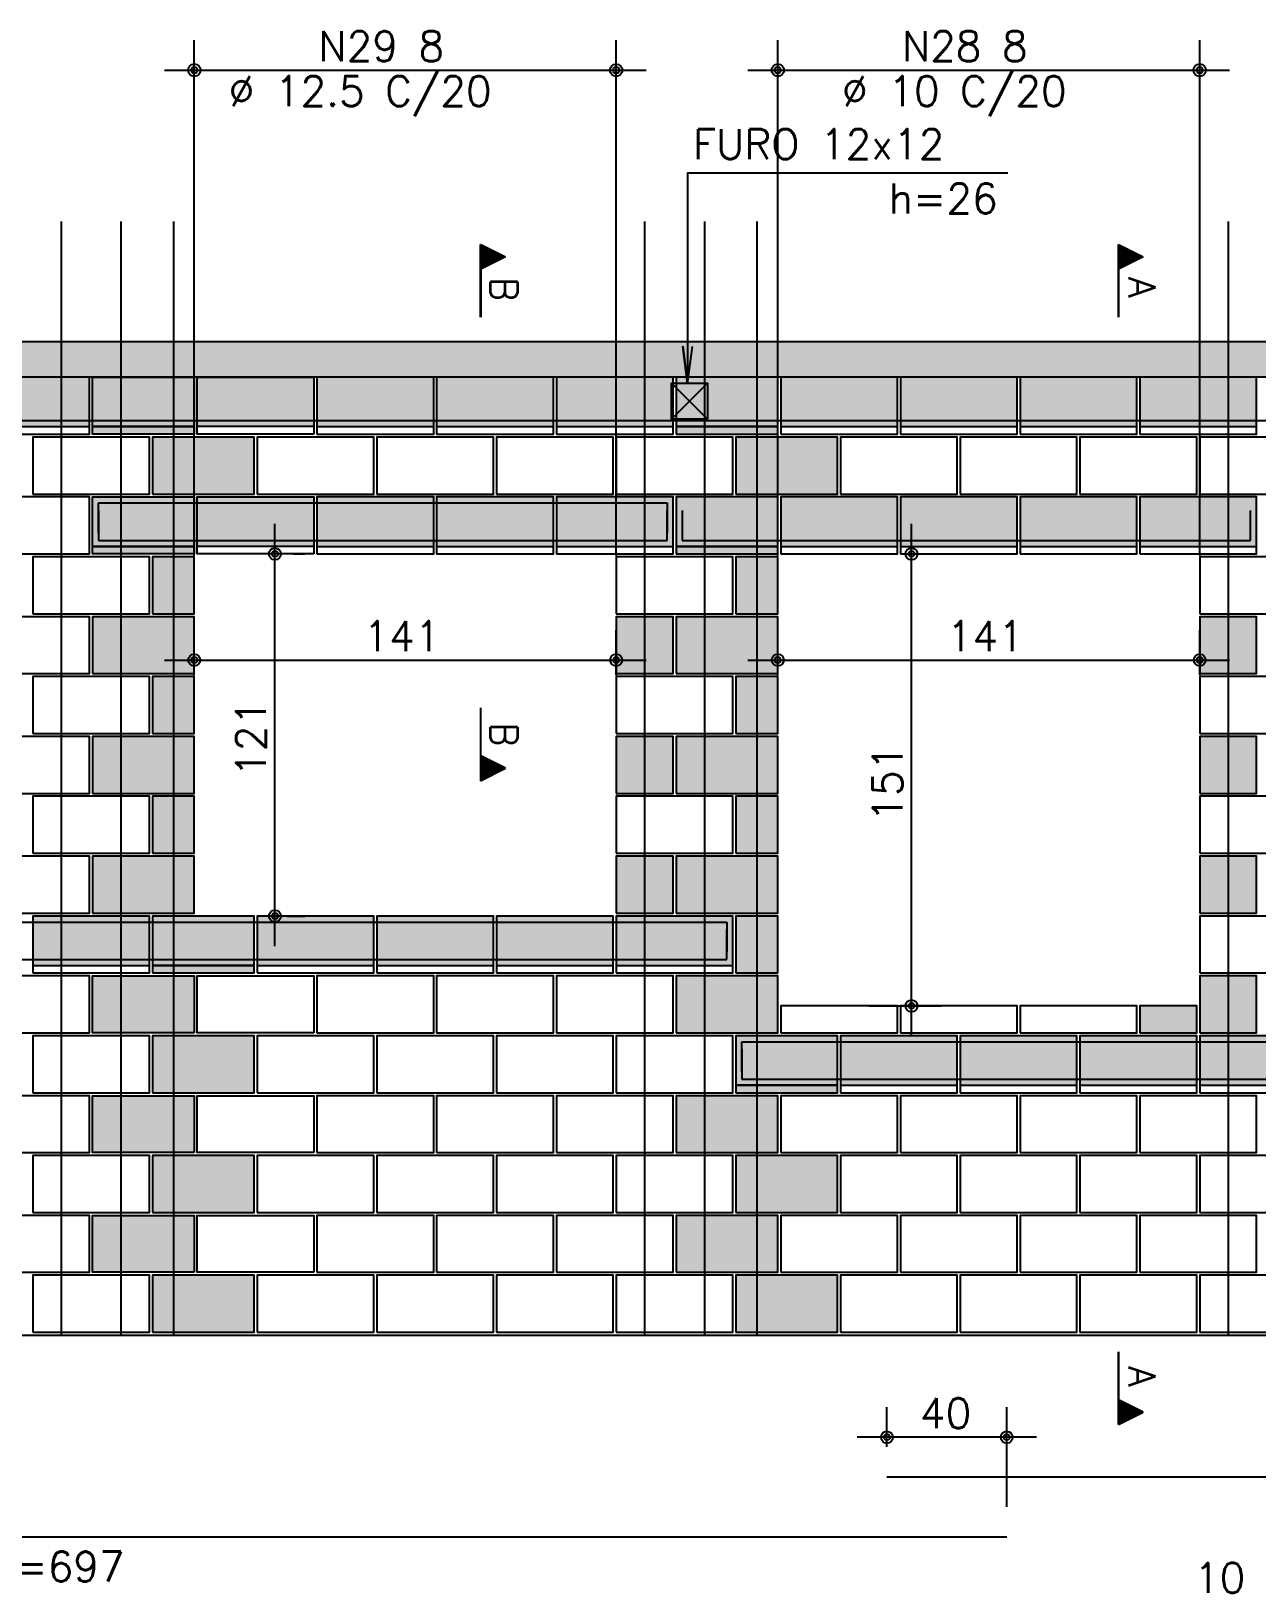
# Model space of a CAD drawing. Extents: x -1.9 to 86, y -1.6 to 60.9.
# Drawn here: x 14.83 to 23.02, y 44.97 to 55.4 of the extents above; entities that cross this region are included whole.
import ezdxf

# ---------------------------------------------------------------- set-up
doc = ezdxf.new("R2010")
doc.units = 0
doc.header["$MEASUREMENT"] = 0
for name, color, linetype in [('PENA_01', 1, 'CONTINUOUS'), ('PENA_02', 2, 'CONTINUOUS'), ('PENA_03', 3, 'CONTINUOUS'), ('PENA_05', 5, 'CONTINUOUS'), ('PENA_09', 254, 'CONTINUOUS'), ('PENA_11', 252, 'CONTINUOUS'), ('PENA_21', 100, 'CONTINUOUS'), ('PENA_23', 50, 'CONTINUOUS'), ('PENA_28', 135, 'CONTINUOUS')]:
    doc.layers.add(name, color=color, linetype=linetype)
doc.styles.get("Standard").update_dxf_attribs({"font": 'ROMANS.SHX'})

msp = doc.modelspace()

# ---------------------------------------------------------------- linework, layer by layer
at = {"layer": 'PENA_01', "linetype": 'Continuous'}
for p, q in [((15.92111, 51.899658), (15.92111, 55.341633)), ((18.74111, 51.899658), (18.74111, 55.341633)), ((19.82111, 51.899658), (19.82111, 55.341633)), ((22.64111, 51.899658), (22.64111, 55.341633)), ((15.72111, 55.141633), (18.94111, 55.141633)), ((19.62111, 55.141633), (22.84111, 55.141633)), ((19.111002, 53.049658), (19.351002, 52.809658)), ((19.351002, 53.049658), (19.111002, 52.809658)), ((14.44111, 52.759658), (15.22111, 52.759658)), ((15.92111, 52.759658), (15.24111, 52.759658)), ((16.72111, 52.759658), (15.94111, 52.759658)), ((16.74111, 52.759658), (17.52111, 52.759658)), ((17.54111, 52.759658), (18.32111, 52.759658)), ((18.34111, 52.759658), (19.12111, 52.759658)), ((19.14111, 52.759658), (19.82111, 52.759658)), ((19.84111, 52.759658), (20.62111, 52.759658)), ((20.64111, 52.759658), (21.42111, 52.759658)), ((21.44111, 52.759658), (22.22111, 52.759658)), ((22.24111, 52.759658), (23.02111, 52.759658)), ((16.460339, 49.289658), (16.460339, 52.109658)), ((20.714683, 48.689658), (20.714683, 52.109658)), ((15.92111, 51.959658), (15.24111, 51.959658)), ((16.72111, 51.959658), (15.94111, 51.959658)), ((16.74111, 51.959658), (17.52111, 51.959658)), ((17.54111, 51.959658), (18.32111, 51.959658)), ((18.34111, 51.959658), (19.12111, 51.959658)), ((19.14111, 51.959658), (19.82111, 51.959658)), ((19.84111, 51.959658), (20.62111, 51.959658)), ((20.64111, 51.959658), (21.42111, 51.959658)), ((21.44111, 51.959658), (22.22111, 51.959658)), ((22.24111, 51.959658), (23.02111, 51.959658)), ((16.58111, 51.909658), (16.660339, 51.909658)), ((20.82111, 51.909658), (20.914683, 51.909658)), ((15.92111, 51.099658), (15.92111, 51.400124)), ((18.74111, 51.099658), (18.74111, 51.400124)), ((19.82111, 51.099658), (19.82111, 51.400124)), ((22.64111, 51.099658), (22.64111, 51.400124)), ((15.72111, 51.200124), (18.94111, 51.200124)), ((19.62111, 51.200124), (22.84111, 51.200124)), ((16.54111, 49.489658), (16.660339, 49.489658)), ((14.84111, 49.159658), (15.62111, 49.159658)), ((15.64111, 49.159658), (16.32111, 49.159658)), ((16.34111, 49.159658), (17.12111, 49.159658)), ((17.14111, 49.159658), (17.92111, 49.159658)), ((17.94111, 49.159658), (18.72111, 49.159658)), ((18.74111, 49.159658), (19.52111, 49.159658)), ((20.43111, 48.889658), (20.914683, 48.889658)), ((19.54111, 48.359658), (20.22111, 48.359658)), ((20.24111, 48.359658), (21.02111, 48.359658)), ((21.04111, 48.359658), (21.82111, 48.359658)), ((21.84111, 48.359658), (22.62111, 48.359658)), ((22.64111, 48.359658), (23.42111, 48.359658)), ((20.55111, 45.942708), (20.55111, 46.207682)), ((21.35111, 45.542708), (21.35111, 46.207682)), ((21.55111, 46.007682), (20.35111, 46.007682))]:
    msp.add_line(p, q, dxfattribs=at)
msp.add_lwpolyline([(19.351002, 52.809658), (19.111002, 52.809658), (19.111002, 53.049658), (19.351002, 53.049658), (19.351002, 52.809658)], dxfattribs=at)
at = {"layer": 'PENA_02', "linetype": 'Continuous'}
msp.add_line((7.02111, 46.689658), (55.32111, 46.689658), dxfattribs=at)
for points in [[(7.62111, 46.689658), (7.02111, 46.689658), (7.02111, 53.329658), (55.32111, 53.329658)], [(39.64111, 53.089658), (7.62111, 53.089658), (7.62111, 46.689658)], [(14.44111, 52.709658), (15.22111, 52.709658), (15.22111, 53.089658), (14.44111, 53.089658), (14.44111, 52.709658)], [(15.92111, 52.709658), (15.24111, 52.709658), (15.24111, 53.089658), (15.92111, 53.089658), (15.92111, 52.709658)], [(16.72111, 52.709658), (15.94111, 52.709658), (15.94111, 53.089658), (16.72111, 53.089658), (16.72111, 52.709658)], [(16.74111, 52.709658), (17.52111, 52.709658), (17.52111, 53.089658), (16.74111, 53.089658), (16.74111, 52.709658)], [(17.54111, 52.709658), (18.32111, 52.709658), (18.32111, 53.089658), (17.54111, 53.089658), (17.54111, 52.709658)], [(18.34111, 52.709658), (19.12111, 52.709658), (19.12111, 53.089658), (18.34111, 53.089658), (18.34111, 52.709658)], [(19.14111, 52.709658), (19.82111, 52.709658), (19.82111, 53.089658), (19.14111, 53.089658), (19.14111, 52.709658)], [(19.84111, 52.709658), (20.62111, 52.709658), (20.62111, 53.089658), (19.84111, 53.089658), (19.84111, 52.709658)], [(20.64111, 52.709658), (21.42111, 52.709658), (21.42111, 53.089658), (20.64111, 53.089658), (20.64111, 52.709658)], [(21.44111, 52.709658), (22.22111, 52.709658), (22.22111, 53.089658), (21.44111, 53.089658), (21.44111, 52.709658)], [(22.24111, 52.709658), (23.02111, 52.709658), (23.02111, 53.089658), (22.24111, 53.089658), (22.24111, 52.709658)], [(14.84111, 52.309658), (15.62111, 52.309658), (15.62111, 52.689658), (14.84111, 52.689658), (14.84111, 52.309658)], [(15.64111, 52.309658), (16.32111, 52.309658), (16.32111, 52.689658), (15.64111, 52.689658), (15.64111, 52.309658)], [(16.34111, 52.309658), (17.12111, 52.309658), (17.12111, 52.689658), (16.34111, 52.689658), (16.34111, 52.309658)], [(17.14111, 52.309658), (17.92111, 52.309658), (17.92111, 52.689658), (17.14111, 52.689658), (17.14111, 52.309658)], [(17.94111, 52.309658), (18.72111, 52.309658), (18.72111, 52.689658), (17.94111, 52.689658), (17.94111, 52.309658)], [(18.74111, 52.309658), (19.52111, 52.309658), (19.52111, 52.689658), (18.74111, 52.689658), (18.74111, 52.309658)], [(19.54111, 52.309658), (20.22111, 52.309658), (20.22111, 52.689658), (19.54111, 52.689658), (19.54111, 52.309658)], [(20.24111, 52.309658), (21.02111, 52.309658), (21.02111, 52.689658), (20.24111, 52.689658), (20.24111, 52.309658)], [(21.04111, 52.309658), (21.82111, 52.309658), (21.82111, 52.689658), (21.04111, 52.689658), (21.04111, 52.309658)], [(21.84111, 52.309658), (22.62111, 52.309658), (22.62111, 52.689658), (21.84111, 52.689658), (21.84111, 52.309658)], [(22.64111, 52.309658), (23.42111, 52.309658), (23.42111, 52.689658), (22.64111, 52.689658), (22.64111, 52.309658)], [(14.44111, 51.909658), (15.22111, 51.909658), (15.22111, 52.289658), (14.44111, 52.289658), (14.44111, 51.909658)], [(15.92111, 51.909658), (15.24111, 51.909658), (15.24111, 52.289658), (15.92111, 52.289658), (15.92111, 51.909658)], [(16.72111, 51.909658), (15.94111, 51.909658), (15.94111, 52.289658), (16.72111, 52.289658), (16.72111, 51.909658)], [(16.74111, 51.909658), (17.52111, 51.909658), (17.52111, 52.289658), (16.74111, 52.289658), (16.74111, 51.909658)], [(17.54111, 51.909658), (18.32111, 51.909658), (18.32111, 52.289658), (17.54111, 52.289658), (17.54111, 51.909658)], [(18.34111, 51.909658), (19.12111, 51.909658), (19.12111, 52.289658), (18.34111, 52.289658), (18.34111, 51.909658)], [(19.14111, 51.909658), (19.82111, 51.909658), (19.82111, 52.289658), (19.14111, 52.289658), (19.14111, 51.909658)], [(19.84111, 51.909658), (20.62111, 51.909658), (20.62111, 52.289658), (19.84111, 52.289658), (19.84111, 51.909658)], [(20.64111, 51.909658), (21.42111, 51.909658), (21.42111, 52.289658), (20.64111, 52.289658), (20.64111, 51.909658)], [(21.44111, 51.909658), (22.22111, 51.909658), (22.22111, 52.289658), (21.44111, 52.289658), (21.44111, 51.909658)], [(22.24111, 51.909658), (23.02111, 51.909658), (23.02111, 52.289658), (22.24111, 52.289658), (22.24111, 51.909658)], [(14.84111, 51.509658), (15.62111, 51.509658), (15.62111, 51.889658), (14.84111, 51.889658), (14.84111, 51.509658)], [(15.64111, 51.509658), (15.92111, 51.509658), (15.92111, 51.889658), (15.64111, 51.889658), (15.64111, 51.509658)], [(18.74111, 51.509658), (19.52111, 51.509658), (19.52111, 51.889658), (18.74111, 51.889658), (18.74111, 51.509658)], [(19.54111, 51.509658), (19.82111, 51.509658), (19.82111, 51.889658), (19.54111, 51.889658), (19.54111, 51.509658)], [(22.64111, 51.509658), (23.42111, 51.509658), (23.42111, 51.889658), (22.64111, 51.889658), (22.64111, 51.509658)], [(14.44111, 51.109658), (15.22111, 51.109658), (15.22111, 51.489658), (14.44111, 51.489658), (14.44111, 51.109658)], [(15.24111, 51.109658), (15.92111, 51.109658), (15.92111, 51.489658), (15.24111, 51.489658), (15.24111, 51.109658)], [(18.74111, 51.109658), (19.12111, 51.109658), (19.12111, 51.489658), (18.74111, 51.489658), (18.74111, 51.109658)], [(19.14111, 51.109658), (19.82111, 51.109658), (19.82111, 51.489658), (19.14111, 51.489658), (19.14111, 51.109658)], [(22.64111, 51.109658), (23.02111, 51.109658), (23.02111, 51.489658), (22.64111, 51.489658), (22.64111, 51.109658)], [(14.84111, 50.709658), (15.62111, 50.709658), (15.62111, 51.089658), (14.84111, 51.089658), (14.84111, 50.709658)], [(15.64111, 50.709658), (15.92111, 50.709658), (15.92111, 51.089658), (15.64111, 51.089658), (15.64111, 50.709658)], [(18.74111, 50.709658), (19.52111, 50.709658), (19.52111, 51.089658), (18.74111, 51.089658), (18.74111, 50.709658)], [(19.54111, 50.709658), (19.82111, 50.709658), (19.82111, 51.089658), (19.54111, 51.089658), (19.54111, 50.709658)], [(22.64111, 50.709658), (23.42111, 50.709658), (23.42111, 51.089658), (22.64111, 51.089658), (22.64111, 50.709658)], [(14.44111, 50.309658), (15.22111, 50.309658), (15.22111, 50.689658), (14.44111, 50.689658), (14.44111, 50.309658)], [(15.24111, 50.309658), (15.92111, 50.309658), (15.92111, 50.689658), (15.24111, 50.689658), (15.24111, 50.309658)], [(18.74111, 50.309658), (19.12111, 50.309658), (19.12111, 50.689658), (18.74111, 50.689658), (18.74111, 50.309658)], [(19.14111, 50.309658), (19.82111, 50.309658), (19.82111, 50.689658), (19.14111, 50.689658), (19.14111, 50.309658)], [(22.64111, 50.309658), (23.02111, 50.309658), (23.02111, 50.689658), (22.64111, 50.689658), (22.64111, 50.309658)], [(14.84111, 49.909658), (15.62111, 49.909658), (15.62111, 50.289658), (14.84111, 50.289658), (14.84111, 49.909658)], [(15.64111, 49.909658), (15.92111, 49.909658), (15.92111, 50.289658), (15.64111, 50.289658), (15.64111, 49.909658)], [(18.74111, 49.909658), (19.52111, 49.909658), (19.52111, 50.289658), (18.74111, 50.289658), (18.74111, 49.909658)], [(19.54111, 49.909658), (19.82111, 49.909658), (19.82111, 50.289658), (19.54111, 50.289658), (19.54111, 49.909658)], [(22.64111, 49.909658), (23.42111, 49.909658), (23.42111, 50.289658), (22.64111, 50.289658), (22.64111, 49.909658)], [(14.44111, 49.509658), (15.22111, 49.509658), (15.22111, 49.889658), (14.44111, 49.889658), (14.44111, 49.509658)], [(15.24111, 49.509658), (15.92111, 49.509658), (15.92111, 49.889658), (15.24111, 49.889658), (15.24111, 49.509658)], [(18.74111, 49.509658), (19.12111, 49.509658), (19.12111, 49.889658), (18.74111, 49.889658), (18.74111, 49.509658)], [(19.14111, 49.509658), (19.82111, 49.509658), (19.82111, 49.889658), (19.14111, 49.889658), (19.14111, 49.509658)], [(22.64111, 49.509658), (23.02111, 49.509658), (23.02111, 49.889658), (22.64111, 49.889658), (22.64111, 49.509658)], [(14.84111, 49.109658), (15.62111, 49.109658), (15.62111, 49.489658), (14.84111, 49.489658), (14.84111, 49.109658)], [(15.64111, 49.109658), (16.32111, 49.109658), (16.32111, 49.489658), (15.64111, 49.489658), (15.64111, 49.109658)], [(16.34111, 49.109658), (17.12111, 49.109658), (17.12111, 49.489658), (16.34111, 49.489658), (16.34111, 49.109658)], [(17.14111, 49.109658), (17.92111, 49.109658), (17.92111, 49.489658), (17.14111, 49.489658), (17.14111, 49.109658)], [(17.94111, 49.109658), (18.72111, 49.109658), (18.72111, 49.489658), (17.94111, 49.489658), (17.94111, 49.109658)], [(18.74111, 49.109658), (19.52111, 49.109658), (19.52111, 49.489658), (18.74111, 49.489658), (18.74111, 49.109658)], [(19.54111, 49.109658), (19.82111, 49.109658), (19.82111, 49.489658), (19.54111, 49.489658), (19.54111, 49.109658)], [(22.64111, 49.109658), (23.42111, 49.109658), (23.42111, 49.489658), (22.64111, 49.489658), (22.64111, 49.109658)], [(14.44111, 48.709658), (15.22111, 48.709658), (15.22111, 49.089658), (14.44111, 49.089658), (14.44111, 48.709658)], [(15.92111, 48.709658), (15.24111, 48.709658), (15.24111, 49.089658), (15.92111, 49.089658), (15.92111, 48.709658)], [(16.72111, 48.709658), (15.94111, 48.709658), (15.94111, 49.089658), (16.72111, 49.089658), (16.72111, 48.709658)], [(16.74111, 48.709658), (17.52111, 48.709658), (17.52111, 49.089658), (16.74111, 49.089658), (16.74111, 48.709658)], [(17.54111, 48.709658), (18.32111, 48.709658), (18.32111, 49.089658), (17.54111, 49.089658), (17.54111, 48.709658)], [(18.34111, 48.709658), (19.12111, 48.709658), (19.12111, 49.089658), (18.34111, 49.089658), (18.34111, 48.709658)], [(19.14111, 48.709658), (19.82111, 48.709658), (19.82111, 49.089658), (19.14111, 49.089658), (19.14111, 48.709658)], [(22.64111, 48.709658), (23.02111, 48.709658), (23.02111, 49.089658), (22.64111, 49.089658), (22.64111, 48.709658)], [(19.84111, 48.709658), (20.62111, 48.709658), (20.62111, 48.889658), (19.84111, 48.889658), (19.84111, 48.709658)], [(20.64111, 48.709658), (21.42111, 48.709658), (21.42111, 48.889658), (20.64111, 48.889658), (20.64111, 48.709658)], [(21.44111, 48.709658), (22.22111, 48.709658), (22.22111, 48.889658), (21.44111, 48.889658), (21.44111, 48.709658)], [(22.24111, 48.709658), (22.62111, 48.709658), (22.62111, 48.889658), (22.24111, 48.889658), (22.24111, 48.709658)], [(14.84111, 48.309658), (15.62111, 48.309658), (15.62111, 48.689658), (14.84111, 48.689658), (14.84111, 48.309658)], [(15.64111, 48.309658), (16.32111, 48.309658), (16.32111, 48.689658), (15.64111, 48.689658), (15.64111, 48.309658)], [(16.34111, 48.309658), (17.12111, 48.309658), (17.12111, 48.689658), (16.34111, 48.689658), (16.34111, 48.309658)], [(17.14111, 48.309658), (17.92111, 48.309658), (17.92111, 48.689658), (17.14111, 48.689658), (17.14111, 48.309658)], [(17.94111, 48.309658), (18.72111, 48.309658), (18.72111, 48.689658), (17.94111, 48.689658), (17.94111, 48.309658)], [(18.74111, 48.309658), (19.52111, 48.309658), (19.52111, 48.689658), (18.74111, 48.689658), (18.74111, 48.309658)], [(19.54111, 48.309658), (20.22111, 48.309658), (20.22111, 48.689658), (19.54111, 48.689658), (19.54111, 48.309658)], [(20.24111, 48.309658), (21.02111, 48.309658), (21.02111, 48.689658), (20.24111, 48.689658), (20.24111, 48.309658)], [(21.04111, 48.309658), (21.82111, 48.309658), (21.82111, 48.689658), (21.04111, 48.689658), (21.04111, 48.309658)], [(21.84111, 48.309658), (22.62111, 48.309658), (22.62111, 48.689658), (21.84111, 48.689658), (21.84111, 48.309658)], [(22.64111, 48.309658), (23.42111, 48.309658), (23.42111, 48.689658), (22.64111, 48.689658), (22.64111, 48.309658)], [(14.44111, 47.909658), (15.22111, 47.909658), (15.22111, 48.289658), (14.44111, 48.289658), (14.44111, 47.909658)], [(15.92111, 47.909658), (15.24111, 47.909658), (15.24111, 48.289658), (15.92111, 48.289658), (15.92111, 47.909658)], [(16.72111, 47.909658), (15.94111, 47.909658), (15.94111, 48.289658), (16.72111, 48.289658), (16.72111, 47.909658)], [(16.74111, 47.909658), (17.52111, 47.909658), (17.52111, 48.289658), (16.74111, 48.289658), (16.74111, 47.909658)], [(17.54111, 47.909658), (18.32111, 47.909658), (18.32111, 48.289658), (17.54111, 48.289658), (17.54111, 47.909658)], [(18.34111, 47.909658), (19.12111, 47.909658), (19.12111, 48.289658), (18.34111, 48.289658), (18.34111, 47.909658)], [(19.14111, 47.909658), (19.82111, 47.909658), (19.82111, 48.289658), (19.14111, 48.289658), (19.14111, 47.909658)], [(19.84111, 47.909658), (20.62111, 47.909658), (20.62111, 48.289658), (19.84111, 48.289658), (19.84111, 47.909658)], [(20.64111, 47.909658), (21.42111, 47.909658), (21.42111, 48.289658), (20.64111, 48.289658), (20.64111, 47.909658)], [(21.44111, 47.909658), (22.22111, 47.909658), (22.22111, 48.289658), (21.44111, 48.289658), (21.44111, 47.909658)], [(22.24111, 47.909658), (23.02111, 47.909658), (23.02111, 48.289658), (22.24111, 48.289658), (22.24111, 47.909658)], [(14.84111, 47.509658), (15.62111, 47.509658), (15.62111, 47.889658), (14.84111, 47.889658), (14.84111, 47.509658)], [(15.64111, 47.509658), (16.32111, 47.509658), (16.32111, 47.889658), (15.64111, 47.889658), (15.64111, 47.509658)], [(16.34111, 47.509658), (17.12111, 47.509658), (17.12111, 47.889658), (16.34111, 47.889658), (16.34111, 47.509658)], [(17.14111, 47.509658), (17.92111, 47.509658), (17.92111, 47.889658), (17.14111, 47.889658), (17.14111, 47.509658)], [(17.94111, 47.509658), (18.72111, 47.509658), (18.72111, 47.889658), (17.94111, 47.889658), (17.94111, 47.509658)], [(18.74111, 47.509658), (19.52111, 47.509658), (19.52111, 47.889658), (18.74111, 47.889658), (18.74111, 47.509658)], [(19.54111, 47.509658), (20.22111, 47.509658), (20.22111, 47.889658), (19.54111, 47.889658), (19.54111, 47.509658)], [(20.24111, 47.509658), (21.02111, 47.509658), (21.02111, 47.889658), (20.24111, 47.889658), (20.24111, 47.509658)], [(21.04111, 47.509658), (21.82111, 47.509658), (21.82111, 47.889658), (21.04111, 47.889658), (21.04111, 47.509658)], [(21.84111, 47.509658), (22.62111, 47.509658), (22.62111, 47.889658), (21.84111, 47.889658), (21.84111, 47.509658)], [(22.64111, 47.509658), (23.42111, 47.509658), (23.42111, 47.889658), (22.64111, 47.889658), (22.64111, 47.509658)], [(14.44111, 47.109658), (15.22111, 47.109658), (15.22111, 47.489658), (14.44111, 47.489658), (14.44111, 47.109658)], [(15.92111, 47.109658), (15.24111, 47.109658), (15.24111, 47.489658), (15.92111, 47.489658), (15.92111, 47.109658)], [(16.72111, 47.109658), (15.94111, 47.109658), (15.94111, 47.489658), (16.72111, 47.489658), (16.72111, 47.109658)], [(16.74111, 47.109658), (17.52111, 47.109658), (17.52111, 47.489658), (16.74111, 47.489658), (16.74111, 47.109658)], [(17.54111, 47.109658), (18.32111, 47.109658), (18.32111, 47.489658), (17.54111, 47.489658), (17.54111, 47.109658)], [(18.34111, 47.109658), (19.12111, 47.109658), (19.12111, 47.489658), (18.34111, 47.489658), (18.34111, 47.109658)], [(19.14111, 47.109658), (19.82111, 47.109658), (19.82111, 47.489658), (19.14111, 47.489658), (19.14111, 47.109658)], [(19.84111, 47.109658), (20.62111, 47.109658), (20.62111, 47.489658), (19.84111, 47.489658), (19.84111, 47.109658)], [(20.64111, 47.109658), (21.42111, 47.109658), (21.42111, 47.489658), (20.64111, 47.489658), (20.64111, 47.109658)], [(21.44111, 47.109658), (22.22111, 47.109658), (22.22111, 47.489658), (21.44111, 47.489658), (21.44111, 47.109658)], [(22.24111, 47.109658), (23.02111, 47.109658), (23.02111, 47.489658), (22.24111, 47.489658), (22.24111, 47.109658)], [(14.84111, 46.709658), (15.62111, 46.709658), (15.62111, 47.089658), (14.84111, 47.089658), (14.84111, 46.709658)], [(15.64111, 46.709658), (16.32111, 46.709658), (16.32111, 47.089658), (15.64111, 47.089658), (15.64111, 46.709658)], [(16.34111, 46.709658), (17.12111, 46.709658), (17.12111, 47.089658), (16.34111, 47.089658), (16.34111, 46.709658)], [(17.14111, 46.709658), (17.92111, 46.709658), (17.92111, 47.089658), (17.14111, 47.089658), (17.14111, 46.709658)], [(17.94111, 46.709658), (18.72111, 46.709658), (18.72111, 47.089658), (17.94111, 47.089658), (17.94111, 46.709658)], [(18.74111, 46.709658), (19.52111, 46.709658), (19.52111, 47.089658), (18.74111, 47.089658), (18.74111, 46.709658)], [(19.54111, 46.709658), (20.22111, 46.709658), (20.22111, 47.089658), (19.54111, 47.089658), (19.54111, 46.709658)], [(20.24111, 46.709658), (21.02111, 46.709658), (21.02111, 47.089658), (20.24111, 47.089658), (20.24111, 46.709658)], [(21.04111, 46.709658), (21.82111, 46.709658), (21.82111, 47.089658), (21.04111, 47.089658), (21.04111, 46.709658)], [(21.84111, 46.709658), (22.62111, 46.709658), (22.62111, 47.089658), (21.84111, 47.089658), (21.84111, 46.709658)], [(22.64111, 46.709658), (23.42111, 46.709658), (23.42111, 47.089658), (22.64111, 47.089658), (22.64111, 46.709658)]]:
    msp.add_lwpolyline(points, dxfattribs=at)
for centre, radius in [((15.92111, 55.141633), 0.041625), ((15.92111, 55.141633), 0.02075), ((18.74111, 55.141633), 0.041625), ((18.74111, 55.141633), 0.02075), ((19.82111, 55.141633), 0.041625), ((19.82111, 55.141633), 0.02075), ((22.64111, 55.141633), 0.041625), ((22.64111, 55.141633), 0.02075), ((16.460339, 51.909658), 0.04), ((16.460339, 51.909658), 0.02), ((20.714683, 51.909658), 0.04), ((20.714683, 51.909658), 0.02), ((15.92111, 51.200124), 0.04), ((18.74111, 51.200124), 0.04), ((19.82111, 51.200124), 0.04), ((22.64111, 51.200124), 0.04), ((15.92111, 51.200124), 0.02), ((18.74111, 51.200124), 0.02), ((19.82111, 51.200124), 0.02), ((22.64111, 51.200124), 0.02), ((16.460339, 49.489658), 0.04), ((16.460339, 49.489658), 0.02), ((20.714683, 48.889658), 0.04), ((20.714683, 48.889658), 0.02), ((20.55111, 46.007682), 0.04), ((20.55111, 46.007682), 0.02), ((21.35111, 46.007682), 0.04), ((21.35111, 46.007682), 0.02)]:
    msp.add_circle(centre, radius, dxfattribs=at)
at = {"layer": 'PENA_03', "linetype": 'Continuous'}
for p, q in [((17.834654, 53.49098), (17.834654, 53.977362)), ((17.834654, 53.977362), (18.000587, 53.894396)), ((17.835349, 53.976234), (17.999026, 53.894396)), ((17.83535, 53.976234), (17.83535, 53.812557)), ((17.847418, 53.97098), (17.847418, 53.817811)), ((17.860182, 53.964598), (17.860182, 53.824193)), ((17.872946, 53.958216), (17.872946, 53.830575)), ((17.88571, 53.951834), (17.88571, 53.836957)), ((17.898474, 53.945452), (17.898474, 53.843339)), ((22.098544, 53.49098), (22.098544, 53.977362)), ((22.098544, 53.977362), (22.264477, 53.894396)), ((22.099239, 53.976234), (22.262916, 53.894396)), ((22.09924, 53.976234), (22.09924, 53.812557)), ((22.111308, 53.97098), (22.111308, 53.817811)), ((22.124072, 53.964598), (22.124072, 53.824193)), ((22.136836, 53.958216), (22.136836, 53.830575)), ((22.1496, 53.951834), (22.1496, 53.836957)), ((22.162364, 53.945452), (22.162364, 53.843339)), ((18.000587, 53.894396), (17.835349, 53.811777)), ((17.999026, 53.894396), (17.83535, 53.812557)), ((17.911238, 53.93907), (17.911238, 53.849721)), ((17.924002, 53.932688), (17.924002, 53.856103)), ((17.936766, 53.926306), (17.936766, 53.862485)), ((17.94953, 53.919924), (17.94953, 53.868867)), ((17.962294, 53.913542), (17.962294, 53.875249)), ((17.975059, 53.90716), (17.975059, 53.881631)), ((17.987823, 53.900778), (17.987823, 53.888014)), ((22.264477, 53.894396), (22.099239, 53.811777)), ((22.262916, 53.894396), (22.09924, 53.812557)), ((22.175128, 53.93907), (22.175128, 53.849721)), ((22.187892, 53.932688), (22.187892, 53.856103)), ((22.200656, 53.926306), (22.200656, 53.862485)), ((22.21342, 53.919924), (22.21342, 53.868867)), ((22.226184, 53.913542), (22.226184, 53.875249)), ((22.238949, 53.90716), (22.238949, 53.881631)), ((22.251713, 53.900778), (22.251713, 53.888014)), ((17.83535, 53.811777), (17.83535, 53.49098)), ((22.09924, 53.811777), (22.09924, 53.49098)), ((16.38111, 51.909658), (16.38111, 51.909658)), ((20.62111, 51.909658), (20.62111, 51.909658)), ((15.92111, 51.699658), (15.92111, 51.699658)), ((18.74111, 51.699658), (18.74111, 51.699658)), ((19.82111, 51.699658), (19.82111, 51.699658)), ((22.64111, 51.699658), (22.64111, 51.699658)), ((15.92111, 50.899658), (15.92111, 50.899658)), ((17.834654, 50.880238), (17.834654, 50.393856)), ((17.83535, 50.559441), (17.83535, 50.880238)), ((18.74111, 50.899658), (18.74111, 50.899658)), ((19.82111, 50.899658), (19.82111, 50.899658)), ((22.64111, 50.899658), (22.64111, 50.899658)), ((18.000587, 50.476822), (17.835349, 50.559441)), ((17.83535, 50.394984), (17.83535, 50.558661)), ((17.999026, 50.476822), (17.83535, 50.558661)), ((17.847418, 50.400238), (17.847418, 50.553407)), ((17.860182, 50.40662), (17.860182, 50.547025)), ((17.872946, 50.413002), (17.872946, 50.540643)), ((17.88571, 50.419384), (17.88571, 50.534261)), ((17.898474, 50.425766), (17.898474, 50.527879)), ((17.911238, 50.432148), (17.911238, 50.521497)), ((17.924002, 50.43853), (17.924002, 50.515115)), ((17.936766, 50.444912), (17.936766, 50.508733)), ((17.94953, 50.451294), (17.94953, 50.502351)), ((17.834654, 50.393856), (18.000587, 50.476822)), ((17.835349, 50.394984), (17.999026, 50.476822)), ((17.962294, 50.457676), (17.962294, 50.495969)), ((17.975059, 50.464058), (17.975059, 50.489587)), ((17.987823, 50.47044), (17.987823, 50.483204)), ((16.34111, 49.489658), (16.34111, 49.489658)), ((20.23111, 48.889658), (20.23111, 48.889658)), ((22.098544, 46.578808), (22.098544, 46.092426)), ((22.09924, 46.258011), (22.09924, 46.578808)), ((22.264477, 46.175392), (22.099239, 46.258011)), ((22.09924, 46.093554), (22.09924, 46.257231)), ((22.262916, 46.175392), (22.09924, 46.257231)), ((22.111308, 46.098808), (22.111308, 46.251977)), ((22.124072, 46.10519), (22.124072, 46.245595)), ((22.136836, 46.111572), (22.136836, 46.239213)), ((22.1496, 46.117954), (22.1496, 46.232831)), ((22.162364, 46.124336), (22.162364, 46.226449)), ((22.175128, 46.130718), (22.175128, 46.220067)), ((22.098544, 46.092426), (22.264477, 46.175392)), ((22.099239, 46.093554), (22.262916, 46.175392)), ((22.187892, 46.1371), (22.187892, 46.213685)), ((22.200656, 46.143482), (22.200656, 46.207303)), ((22.21342, 46.149864), (22.21342, 46.200921)), ((22.226184, 46.156246), (22.226184, 46.194539)), ((22.238949, 46.162628), (22.238949, 46.188157)), ((22.251713, 46.16901), (22.251713, 46.181774)), ((20.55111, 45.742708), (20.55111, 45.742708)), ((21.35111, 45.342708), (21.35111, 45.342708))]:
    msp.add_line(p, q, dxfattribs=at)
msp.add_lwpolyline([(21.358122, 54.453747), (19.218156, 54.453747), (19.218156, 53.047856), (19.185524, 53.295717), (19.218156, 53.047856), (19.250788, 53.295717)], dxfattribs=at)
at = {"layer": 'PENA_05', "linetype": 'Continuous'}
for p, q in [((7.42111, 52.799658), (21.35111, 52.799658)), ((20.55111, 52.799658), (40.04111, 52.799658)), ((15.28111, 52.049658), (15.28111, 52.249658)), ((15.28111, 52.249658), (19.08111, 52.249658)), ((15.28111, 52.199658), (15.28111, 51.999658)), ((19.08111, 52.249658), (19.08111, 52.049658)), ((19.08111, 51.999658), (19.08111, 52.199658)), ((19.18111, 52.199658), (19.18111, 51.999658)), ((22.98111, 51.999658), (22.98111, 52.199658)), ((15.28111, 51.999658), (19.08111, 51.999658)), ((19.18111, 51.999658), (22.98111, 51.999658)), ((10.88111, 49.449658), (19.48111, 49.449658)), ((19.48111, 49.449658), (19.48111, 49.249658)), ((19.48111, 49.199658), (19.48111, 49.399658)), ((10.88111, 49.199658), (19.48111, 49.199658)), ((19.58111, 48.449658), (19.58111, 48.649658)), ((19.58111, 48.649658), (23.38111, 48.649658)), ((19.58111, 48.599658), (19.58111, 48.399658)), ((19.58111, 48.399658), (23.38111, 48.399658)), ((20.55111, 45.742708), (40.04111, 45.742708)), ((7.42111, 45.342708), (21.35111, 45.342708))]:
    msp.add_line(p, q, dxfattribs=at)
for points in [[(15.03111, 54.129658), (15.03111, 46.689658)], [(15.43111, 54.129658), (15.43111, 46.689658)], [(15.78111, 54.129658), (15.78111, 46.689658)], [(18.93111, 54.129658), (18.93111, 46.689658)], [(19.33111, 54.129658), (19.33111, 46.689658)], [(19.68111, 54.129658), (19.68111, 46.689658)], [(22.83111, 54.129658), (22.83111, 46.689658)]]:
    msp.add_lwpolyline(points, dxfattribs=at)
at = {"layer": 'PENA_09', "linetype": 'Continuous'}
for points in [[(14.44111, 52.759658), (15.22111, 52.759658), (15.22111, 53.089658), (14.44111, 53.089658), (14.44111, 52.759658)], [(15.92111, 52.759658), (15.24111, 52.759658), (15.24111, 53.089658), (15.92111, 53.089658), (15.92111, 52.759658)], [(16.72111, 52.759658), (15.94111, 52.759658), (15.94111, 53.089658), (16.72111, 53.089658), (16.72111, 52.759658)], [(16.74111, 52.759658), (17.52111, 52.759658), (17.52111, 53.089658), (16.74111, 53.089658), (16.74111, 52.759658)], [(17.54111, 52.759658), (18.32111, 52.759658), (18.32111, 53.089658), (17.54111, 53.089658), (17.54111, 52.759658)], [(18.34111, 52.759658), (19.12111, 52.759658), (19.12111, 53.089658), (18.34111, 53.089658), (18.34111, 52.759658)], [(19.14111, 52.759658), (19.82111, 52.759658), (19.82111, 53.089658), (19.14111, 53.089658), (19.14111, 52.759658)], [(19.84111, 52.759658), (20.62111, 52.759658), (20.62111, 53.089658), (19.84111, 53.089658), (19.84111, 52.759658)], [(20.64111, 52.759658), (21.42111, 52.759658), (21.42111, 53.089658), (20.64111, 53.089658), (20.64111, 52.759658)], [(21.44111, 52.759658), (22.22111, 52.759658), (22.22111, 53.089658), (21.44111, 53.089658), (21.44111, 52.759658)], [(22.24111, 52.759658), (23.02111, 52.759658), (23.02111, 53.089658), (22.24111, 53.089658), (22.24111, 52.759658)], [(15.92111, 51.959658), (15.24111, 51.959658), (15.24111, 52.289658), (15.92111, 52.289658), (15.92111, 51.959658)], [(16.72111, 51.959658), (15.94111, 51.959658), (15.94111, 52.289658), (16.72111, 52.289658), (16.72111, 51.959658)], [(16.74111, 51.959658), (17.52111, 51.959658), (17.52111, 52.289658), (16.74111, 52.289658), (16.74111, 51.959658)], [(17.54111, 51.959658), (18.32111, 51.959658), (18.32111, 52.289658), (17.54111, 52.289658), (17.54111, 51.959658)], [(18.34111, 51.959658), (19.12111, 51.959658), (19.12111, 52.289658), (18.34111, 52.289658), (18.34111, 51.959658)], [(19.14111, 51.959658), (19.82111, 51.959658), (19.82111, 52.289658), (19.14111, 52.289658), (19.14111, 51.959658)], [(19.84111, 51.959658), (20.62111, 51.959658), (20.62111, 52.289658), (19.84111, 52.289658), (19.84111, 51.959658)], [(20.64111, 51.959658), (21.42111, 51.959658), (21.42111, 52.289658), (20.64111, 52.289658), (20.64111, 51.959658)], [(21.44111, 51.959658), (22.22111, 51.959658), (22.22111, 52.289658), (21.44111, 52.289658), (21.44111, 51.959658)], [(22.24111, 51.959658), (23.02111, 51.959658), (23.02111, 52.289658), (22.24111, 52.289658), (22.24111, 51.959658)], [(14.84111, 49.159658), (15.62111, 49.159658), (15.62111, 49.489658), (14.84111, 49.489658), (14.84111, 49.159658)], [(15.64111, 49.159658), (16.32111, 49.159658), (16.32111, 49.489658), (15.64111, 49.489658), (15.64111, 49.159658)], [(16.34111, 49.159658), (17.12111, 49.159658), (17.12111, 49.489658), (16.34111, 49.489658), (16.34111, 49.159658)], [(17.14111, 49.159658), (17.92111, 49.159658), (17.92111, 49.489658), (17.14111, 49.489658), (17.14111, 49.159658)], [(17.94111, 49.159658), (18.72111, 49.159658), (18.72111, 49.489658), (17.94111, 49.489658), (17.94111, 49.159658)], [(18.74111, 49.159658), (19.52111, 49.159658), (19.52111, 49.489658), (18.74111, 49.489658), (18.74111, 49.159658)], [(19.54111, 48.359658), (20.22111, 48.359658), (20.22111, 48.689658), (19.54111, 48.689658), (19.54111, 48.359658)], [(20.24111, 48.359658), (21.02111, 48.359658), (21.02111, 48.689658), (20.24111, 48.689658), (20.24111, 48.359658)], [(21.04111, 48.359658), (21.82111, 48.359658), (21.82111, 48.689658), (21.04111, 48.689658), (21.04111, 48.359658)], [(21.84111, 48.359658), (22.62111, 48.359658), (22.62111, 48.689658), (21.84111, 48.689658), (21.84111, 48.359658)], [(22.64111, 48.359658), (23.42111, 48.359658), (23.42111, 48.689658), (22.64111, 48.689658), (22.64111, 48.359658)]]:
    msp.add_lwpolyline(points, dxfattribs=at)
for points in [[(14.44111, 52.759658), (15.22111, 52.759658), (15.22111, 53.089658)], [(14.44111, 52.759658), (15.22111, 53.089658), (14.44111, 53.089658)], [(15.92111, 52.759658), (15.24111, 52.759658), (15.24111, 53.089658)], [(15.92111, 52.759658), (15.24111, 53.089658), (15.92111, 53.089658)], [(15.92111, 52.759658), (15.92111, 53.089658), (15.92111, 52.759658)], [(16.72111, 52.759658), (15.94111, 52.759658), (15.94111, 53.089658)], [(16.72111, 52.759658), (15.94111, 53.089658), (16.72111, 53.089658)], [(16.72111, 52.759658), (16.72111, 53.089658), (16.72111, 52.759658)], [(16.74111, 52.759658), (17.52111, 52.759658), (17.52111, 53.089658)], [(16.74111, 52.759658), (17.52111, 53.089658), (16.74111, 53.089658)], [(16.74111, 52.759658), (16.74111, 53.089658), (16.74111, 52.759658)], [(17.54111, 52.759658), (18.32111, 52.759658), (18.32111, 53.089658)], [(17.54111, 52.759658), (18.32111, 53.089658), (17.54111, 53.089658)], [(17.54111, 52.759658), (17.54111, 53.089658), (17.54111, 52.759658)], [(18.34111, 52.759658), (19.12111, 52.759658), (19.12111, 53.089658)], [(18.34111, 52.759658), (19.12111, 53.089658), (18.34111, 53.089658)], [(18.34111, 52.759658), (18.34111, 53.089658), (18.34111, 52.759658)], [(19.14111, 52.759658), (19.82111, 52.759658), (19.82111, 53.089658)], [(19.14111, 52.759658), (19.82111, 53.089658), (19.14111, 53.089658)], [(19.14111, 52.759658), (19.14111, 53.089658), (19.14111, 52.759658)], [(19.84111, 52.759658), (20.62111, 52.759658), (20.62111, 53.089658)], [(19.84111, 52.759658), (20.62111, 53.089658), (19.84111, 53.089658)], [(19.84111, 52.759658), (19.84111, 53.089658), (19.84111, 52.759658)], [(20.64111, 52.759658), (21.42111, 52.759658), (21.42111, 53.089658)], [(20.64111, 52.759658), (21.42111, 53.089658), (20.64111, 53.089658)], [(20.64111, 52.759658), (20.64111, 53.089658), (20.64111, 52.759658)], [(21.44111, 52.759658), (22.22111, 52.759658), (22.22111, 53.089658)], [(21.44111, 52.759658), (22.22111, 53.089658), (21.44111, 53.089658)], [(21.44111, 52.759658), (21.44111, 53.089658), (21.44111, 52.759658)], [(22.24111, 52.759658), (23.02111, 52.759658), (23.02111, 53.089658)], [(22.24111, 52.759658), (23.02111, 53.089658), (22.24111, 53.089658)], [(22.24111, 52.759658), (22.24111, 53.089658), (22.24111, 52.759658)], [(15.92111, 51.959658), (15.24111, 51.959658), (15.24111, 52.289658)], [(15.92111, 51.959658), (15.24111, 52.289658), (15.92111, 52.289658)], [(15.92111, 51.959658), (15.92111, 52.289658), (15.92111, 51.959658)], [(16.72111, 51.959658), (15.94111, 51.959658), (15.94111, 52.289658)], [(16.72111, 51.959658), (15.94111, 52.289658), (16.72111, 52.289658)], [(16.72111, 51.959658), (16.72111, 52.289658), (16.72111, 51.959658)], [(16.74111, 51.959658), (17.52111, 51.959658), (17.52111, 52.289658)], [(16.74111, 51.959658), (17.52111, 52.289658), (16.74111, 52.289658)], [(16.74111, 51.959658), (16.74111, 52.289658), (16.74111, 51.959658)], [(17.54111, 51.959658), (18.32111, 51.959658), (18.32111, 52.289658)], [(17.54111, 51.959658), (18.32111, 52.289658), (17.54111, 52.289658)], [(17.54111, 51.959658), (17.54111, 52.289658), (17.54111, 51.959658)], [(18.34111, 51.959658), (19.12111, 51.959658), (19.12111, 52.289658)], [(18.34111, 51.959658), (19.12111, 52.289658), (18.34111, 52.289658)], [(18.34111, 51.959658), (18.34111, 52.289658), (18.34111, 51.959658)], [(19.14111, 51.959658), (19.82111, 51.959658), (19.82111, 52.289658)], [(19.14111, 51.959658), (19.82111, 52.289658), (19.14111, 52.289658)], [(19.14111, 51.959658), (19.14111, 52.289658), (19.14111, 51.959658)], [(19.84111, 51.959658), (20.62111, 51.959658), (20.62111, 52.289658)], [(19.84111, 51.959658), (20.62111, 52.289658), (19.84111, 52.289658)], [(19.84111, 51.959658), (19.84111, 52.289658), (19.84111, 51.959658)], [(20.64111, 51.959658), (21.42111, 51.959658), (21.42111, 52.289658)], [(20.64111, 51.959658), (21.42111, 52.289658), (20.64111, 52.289658)], [(20.64111, 51.959658), (20.64111, 52.289658), (20.64111, 51.959658)], [(21.44111, 51.959658), (22.22111, 51.959658), (22.22111, 52.289658)], [(21.44111, 51.959658), (22.22111, 52.289658), (21.44111, 52.289658)], [(21.44111, 51.959658), (21.44111, 52.289658), (21.44111, 51.959658)], [(22.24111, 51.959658), (23.02111, 51.959658), (23.02111, 52.289658)], [(22.24111, 51.959658), (23.02111, 52.289658), (22.24111, 52.289658)], [(22.24111, 51.959658), (22.24111, 52.289658), (22.24111, 51.959658)], [(14.84111, 49.159658), (15.62111, 49.159658), (15.62111, 49.489658)], [(14.84111, 49.159658), (15.62111, 49.489658), (14.84111, 49.489658)], [(14.84111, 49.159658), (14.84111, 49.489658), (14.84111, 49.159658)], [(15.64111, 49.159658), (16.32111, 49.159658), (16.32111, 49.489658)], [(15.64111, 49.159658), (16.32111, 49.489658), (15.64111, 49.489658)], [(15.64111, 49.159658), (15.64111, 49.489658), (15.64111, 49.159658)], [(16.34111, 49.159658), (17.12111, 49.159658), (17.12111, 49.489658)], [(16.34111, 49.159658), (17.12111, 49.489658), (16.34111, 49.489658)], [(16.34111, 49.159658), (16.34111, 49.489658), (16.34111, 49.159658)], [(17.14111, 49.159658), (17.92111, 49.159658), (17.92111, 49.489658)], [(17.14111, 49.159658), (17.92111, 49.489658), (17.14111, 49.489658)], [(17.14111, 49.159658), (17.14111, 49.489658), (17.14111, 49.159658)], [(17.94111, 49.159658), (18.72111, 49.159658), (18.72111, 49.489658)], [(17.94111, 49.159658), (18.72111, 49.489658), (17.94111, 49.489658)], [(17.94111, 49.159658), (17.94111, 49.489658), (17.94111, 49.159658)], [(18.74111, 49.159658), (19.52111, 49.159658), (19.52111, 49.489658)], [(18.74111, 49.159658), (19.52111, 49.489658), (18.74111, 49.489658)], [(18.74111, 49.159658), (18.74111, 49.489658), (18.74111, 49.159658)], [(19.54111, 48.359658), (20.22111, 48.359658), (20.22111, 48.689658)], [(19.54111, 48.359658), (20.22111, 48.689658), (19.54111, 48.689658)], [(19.54111, 48.359658), (19.54111, 48.689658), (19.54111, 48.359658)], [(20.24111, 48.359658), (21.02111, 48.359658), (21.02111, 48.689658)], [(20.24111, 48.359658), (21.02111, 48.689658), (20.24111, 48.689658)], [(20.24111, 48.359658), (20.24111, 48.689658), (20.24111, 48.359658)], [(21.04111, 48.359658), (21.82111, 48.359658), (21.82111, 48.689658)], [(21.04111, 48.359658), (21.82111, 48.689658), (21.04111, 48.689658)], [(21.04111, 48.359658), (21.04111, 48.689658), (21.04111, 48.359658)], [(21.84111, 48.359658), (22.62111, 48.359658), (22.62111, 48.689658)], [(21.84111, 48.359658), (22.62111, 48.689658), (21.84111, 48.689658)], [(21.84111, 48.359658), (21.84111, 48.689658), (21.84111, 48.359658)], [(22.64111, 48.359658), (23.42111, 48.359658), (23.42111, 48.689658)], [(22.64111, 48.359658), (23.42111, 48.689658), (22.64111, 48.689658)], [(22.64111, 48.359658), (22.64111, 48.689658), (22.64111, 48.359658)]]:
    msp.add_solid(points, dxfattribs=at)
at = {"layer": 'PENA_11', "linetype": 'Continuous'}
for points in [[(7.62111, 53.089658), (7.02111, 53.329658), (55.32111, 53.329658)], [(7.62111, 53.089658), (55.32111, 53.329658), (39.64111, 53.089658)]]:
    msp.add_solid(points, dxfattribs=at)
at = {"layer": 'PENA_21', "linetype": 'Continuous'}
for points in [[(15.92111, 52.709658), (15.24111, 52.709658), (15.24111, 52.759658), (15.92111, 52.759658), (15.92111, 52.709658)], [(15.64111, 52.309658), (16.32111, 52.309658), (16.32111, 52.689658), (15.64111, 52.689658), (15.64111, 52.309658)], [(19.14111, 52.709658), (19.82111, 52.709658), (19.82111, 52.759658), (19.14111, 52.759658), (19.14111, 52.709658)], [(19.54111, 52.309658), (20.22111, 52.309658), (20.22111, 52.689658), (19.54111, 52.689658), (19.54111, 52.309658)], [(15.92111, 51.909658), (15.24111, 51.909658), (15.24111, 51.959658), (15.92111, 51.959658), (15.92111, 51.909658)], [(19.14111, 51.909658), (19.82111, 51.909658), (19.82111, 51.959658), (19.14111, 51.959658), (19.14111, 51.909658)], [(15.24111, 51.109658), (15.92111, 51.109658), (15.92111, 51.489658), (15.24111, 51.489658), (15.24111, 51.109658)], [(19.14111, 51.109658), (19.82111, 51.109658), (19.82111, 51.489658), (19.14111, 51.489658), (19.14111, 51.109658)], [(15.24111, 50.309658), (15.92111, 50.309658), (15.92111, 50.689658), (15.24111, 50.689658), (15.24111, 50.309658)], [(19.14111, 50.309658), (19.82111, 50.309658), (19.82111, 50.689658), (19.14111, 50.689658), (19.14111, 50.309658)], [(15.24111, 49.509658), (15.92111, 49.509658), (15.92111, 49.889658), (15.24111, 49.889658), (15.24111, 49.509658)], [(19.14111, 49.509658), (19.82111, 49.509658), (19.82111, 49.889658), (19.14111, 49.889658), (19.14111, 49.509658)], [(15.64111, 49.109658), (16.32111, 49.109658), (16.32111, 49.159658), (15.64111, 49.159658), (15.64111, 49.109658)], [(15.92111, 48.709658), (15.24111, 48.709658), (15.24111, 49.089658), (15.92111, 49.089658), (15.92111, 48.709658)], [(19.14111, 48.709658), (19.82111, 48.709658), (19.82111, 49.089658), (19.14111, 49.089658), (19.14111, 48.709658)], [(15.64111, 48.309658), (16.32111, 48.309658), (16.32111, 48.689658), (15.64111, 48.689658), (15.64111, 48.309658)], [(19.54111, 48.309658), (20.22111, 48.309658), (20.22111, 48.359658), (19.54111, 48.359658), (19.54111, 48.309658)], [(15.92111, 47.909658), (15.24111, 47.909658), (15.24111, 48.289658), (15.92111, 48.289658), (15.92111, 47.909658)], [(19.14111, 47.909658), (19.82111, 47.909658), (19.82111, 48.289658), (19.14111, 48.289658), (19.14111, 47.909658)], [(15.64111, 47.509658), (16.32111, 47.509658), (16.32111, 47.889658), (15.64111, 47.889658), (15.64111, 47.509658)], [(19.54111, 47.509658), (20.22111, 47.509658), (20.22111, 47.889658), (19.54111, 47.889658), (19.54111, 47.509658)], [(15.92111, 47.109658), (15.24111, 47.109658), (15.24111, 47.489658), (15.92111, 47.489658), (15.92111, 47.109658)], [(19.14111, 47.109658), (19.82111, 47.109658), (19.82111, 47.489658), (19.14111, 47.489658), (19.14111, 47.109658)], [(15.64111, 46.709658), (16.32111, 46.709658), (16.32111, 47.089658), (15.64111, 47.089658), (15.64111, 46.709658)], [(19.54111, 46.709658), (20.22111, 46.709658), (20.22111, 47.089658), (19.54111, 47.089658), (19.54111, 46.709658)]]:
    msp.add_lwpolyline(points, dxfattribs=at)
for points in [[(15.92111, 52.709658), (15.24111, 52.709658), (15.24111, 52.759658)], [(15.92111, 52.709658), (15.24111, 52.759658), (15.92111, 52.759658)], [(15.64111, 52.309658), (16.32111, 52.309658), (16.32111, 52.689658)], [(15.64111, 52.309658), (16.32111, 52.689658), (15.64111, 52.689658)], [(15.64111, 52.309658), (15.64111, 52.689658), (15.64111, 52.309658)], [(15.92111, 52.709658), (15.92111, 52.759658), (15.92111, 52.709658)], [(19.14111, 52.709658), (19.82111, 52.709658), (19.82111, 52.759658)], [(19.14111, 52.709658), (19.82111, 52.759658), (19.14111, 52.759658)], [(19.14111, 52.709658), (19.14111, 52.759658), (19.14111, 52.709658)], [(19.54111, 52.309658), (20.22111, 52.309658), (20.22111, 52.689658)], [(19.54111, 52.309658), (20.22111, 52.689658), (19.54111, 52.689658)], [(19.54111, 52.309658), (19.54111, 52.689658), (19.54111, 52.309658)], [(15.92111, 51.909658), (15.24111, 51.909658), (15.24111, 51.959658)], [(15.92111, 51.909658), (15.24111, 51.959658), (15.92111, 51.959658)], [(15.92111, 51.909658), (15.92111, 51.959658), (15.92111, 51.909658)], [(19.14111, 51.909658), (19.82111, 51.909658), (19.82111, 51.959658)], [(19.14111, 51.909658), (19.82111, 51.959658), (19.14111, 51.959658)], [(19.14111, 51.909658), (19.14111, 51.959658), (19.14111, 51.909658)], [(15.24111, 51.109658), (15.92111, 51.109658), (15.92111, 51.489658)], [(15.24111, 51.109658), (15.92111, 51.489658), (15.24111, 51.489658)], [(15.24111, 51.109658), (15.24111, 51.489658), (15.24111, 51.109658)], [(19.14111, 51.109658), (19.82111, 51.109658), (19.82111, 51.489658)], [(19.14111, 51.109658), (19.82111, 51.489658), (19.14111, 51.489658)], [(19.14111, 51.109658), (19.14111, 51.489658), (19.14111, 51.109658)], [(15.24111, 50.309658), (15.92111, 50.309658), (15.92111, 50.689658)], [(15.24111, 50.309658), (15.92111, 50.689658), (15.24111, 50.689658)], [(15.24111, 50.309658), (15.24111, 50.689658), (15.24111, 50.309658)], [(19.14111, 50.309658), (19.82111, 50.309658), (19.82111, 50.689658)], [(19.14111, 50.309658), (19.82111, 50.689658), (19.14111, 50.689658)], [(19.14111, 50.309658), (19.14111, 50.689658), (19.14111, 50.309658)], [(15.24111, 49.509658), (15.92111, 49.509658), (15.92111, 49.889658)], [(15.24111, 49.509658), (15.92111, 49.889658), (15.24111, 49.889658)], [(15.24111, 49.509658), (15.24111, 49.889658), (15.24111, 49.509658)], [(19.14111, 49.509658), (19.82111, 49.509658), (19.82111, 49.889658)], [(19.14111, 49.509658), (19.82111, 49.889658), (19.14111, 49.889658)], [(19.14111, 49.509658), (19.14111, 49.889658), (19.14111, 49.509658)], [(15.64111, 49.109658), (16.32111, 49.109658), (16.32111, 49.159658)], [(15.64111, 49.109658), (16.32111, 49.159658), (15.64111, 49.159658)], [(15.64111, 49.109658), (15.64111, 49.159658), (15.64111, 49.109658)], [(15.92111, 48.709658), (15.24111, 48.709658), (15.24111, 49.089658)], [(15.92111, 48.709658), (15.24111, 49.089658), (15.92111, 49.089658)], [(15.92111, 48.709658), (15.92111, 49.089658), (15.92111, 48.709658)], [(19.14111, 48.709658), (19.82111, 48.709658), (19.82111, 49.089658)], [(19.14111, 48.709658), (19.82111, 49.089658), (19.14111, 49.089658)], [(19.14111, 48.709658), (19.14111, 49.089658), (19.14111, 48.709658)], [(15.64111, 48.309658), (16.32111, 48.309658), (16.32111, 48.689658)], [(15.64111, 48.309658), (16.32111, 48.689658), (15.64111, 48.689658)], [(15.64111, 48.309658), (15.64111, 48.689658), (15.64111, 48.309658)], [(19.54111, 48.309658), (20.22111, 48.309658), (20.22111, 48.359658)], [(19.54111, 48.309658), (20.22111, 48.359658), (19.54111, 48.359658)], [(19.54111, 48.309658), (19.54111, 48.359658), (19.54111, 48.309658)], [(15.92111, 47.909658), (15.24111, 47.909658), (15.24111, 48.289658)], [(15.92111, 47.909658), (15.24111, 48.289658), (15.92111, 48.289658)], [(15.92111, 47.909658), (15.92111, 48.289658), (15.92111, 47.909658)], [(19.14111, 47.909658), (19.82111, 47.909658), (19.82111, 48.289658)], [(19.14111, 47.909658), (19.82111, 48.289658), (19.14111, 48.289658)], [(19.14111, 47.909658), (19.14111, 48.289658), (19.14111, 47.909658)], [(15.64111, 47.509658), (16.32111, 47.509658), (16.32111, 47.889658)], [(15.64111, 47.509658), (16.32111, 47.889658), (15.64111, 47.889658)], [(15.64111, 47.509658), (15.64111, 47.889658), (15.64111, 47.509658)], [(19.54111, 47.509658), (20.22111, 47.509658), (20.22111, 47.889658)], [(19.54111, 47.509658), (20.22111, 47.889658), (19.54111, 47.889658)], [(19.54111, 47.509658), (19.54111, 47.889658), (19.54111, 47.509658)], [(15.92111, 47.109658), (15.24111, 47.109658), (15.24111, 47.489658)], [(15.92111, 47.109658), (15.24111, 47.489658), (15.92111, 47.489658)], [(15.92111, 47.109658), (15.92111, 47.489658), (15.92111, 47.109658)], [(19.14111, 47.109658), (19.82111, 47.109658), (19.82111, 47.489658)], [(19.14111, 47.109658), (19.82111, 47.489658), (19.14111, 47.489658)], [(19.14111, 47.109658), (19.14111, 47.489658), (19.14111, 47.109658)], [(15.64111, 46.709658), (16.32111, 46.709658), (16.32111, 47.089658)], [(15.64111, 46.709658), (16.32111, 47.089658), (15.64111, 47.089658)], [(15.64111, 46.709658), (15.64111, 47.089658), (15.64111, 46.709658)], [(19.54111, 46.709658), (20.22111, 46.709658), (20.22111, 47.089658)], [(19.54111, 46.709658), (20.22111, 47.089658), (19.54111, 47.089658)], [(19.54111, 46.709658), (19.54111, 47.089658), (19.54111, 46.709658)]]:
    msp.add_solid(points, dxfattribs=at)
at = {"layer": 'PENA_23', "linetype": 'Continuous'}
for points in [[(18.74111, 51.109658), (19.12111, 51.109658), (19.12111, 51.489658), (18.74111, 51.489658), (18.74111, 51.109658)], [(22.64111, 51.109658), (23.02111, 51.109658), (23.02111, 51.489658), (22.64111, 51.489658), (22.64111, 51.109658)], [(18.74111, 50.309658), (19.12111, 50.309658), (19.12111, 50.689658), (18.74111, 50.689658), (18.74111, 50.309658)], [(22.64111, 50.309658), (23.02111, 50.309658), (23.02111, 50.689658), (22.64111, 50.689658), (22.64111, 50.309658)], [(18.74111, 49.509658), (19.12111, 49.509658), (19.12111, 49.889658), (18.74111, 49.889658), (18.74111, 49.509658)], [(22.64111, 49.509658), (23.02111, 49.509658), (23.02111, 49.889658), (22.64111, 49.889658), (22.64111, 49.509658)], [(22.64111, 48.709658), (23.02111, 48.709658), (23.02111, 49.089658), (22.64111, 49.089658), (22.64111, 48.709658)], [(22.24111, 48.709658), (22.62111, 48.709658), (22.62111, 48.889658), (22.24111, 48.889658), (22.24111, 48.709658)], [(22.24111, 48.709658), (22.62111, 48.709658), (22.62111, 48.889658), (22.24111, 48.889658), (22.24111, 48.709658)]]:
    msp.add_lwpolyline(points, dxfattribs=at)
for points in [[(18.74111, 51.109658), (19.12111, 51.109658), (19.12111, 51.489658)], [(18.74111, 51.109658), (19.12111, 51.489658), (18.74111, 51.489658)], [(18.74111, 51.109658), (18.74111, 51.489658), (18.74111, 51.109658)], [(22.64111, 51.109658), (23.02111, 51.109658), (23.02111, 51.489658)], [(22.64111, 51.109658), (23.02111, 51.489658), (22.64111, 51.489658)], [(22.64111, 51.109658), (22.64111, 51.489658), (22.64111, 51.109658)], [(18.74111, 50.309658), (19.12111, 50.309658), (19.12111, 50.689658)], [(18.74111, 50.309658), (19.12111, 50.689658), (18.74111, 50.689658)], [(18.74111, 50.309658), (18.74111, 50.689658), (18.74111, 50.309658)], [(22.64111, 50.309658), (23.02111, 50.309658), (23.02111, 50.689658)], [(22.64111, 50.309658), (23.02111, 50.689658), (22.64111, 50.689658)], [(22.64111, 50.309658), (22.64111, 50.689658), (22.64111, 50.309658)], [(18.74111, 49.509658), (19.12111, 49.509658), (19.12111, 49.889658)], [(18.74111, 49.509658), (19.12111, 49.889658), (18.74111, 49.889658)], [(18.74111, 49.509658), (18.74111, 49.889658), (18.74111, 49.509658)], [(22.64111, 49.509658), (23.02111, 49.509658), (23.02111, 49.889658)], [(22.64111, 49.509658), (23.02111, 49.889658), (22.64111, 49.889658)], [(22.64111, 49.509658), (22.64111, 49.889658), (22.64111, 49.509658)], [(22.64111, 48.709658), (23.02111, 48.709658), (23.02111, 49.089658)], [(22.64111, 48.709658), (23.02111, 49.089658), (22.64111, 49.089658)], [(22.64111, 48.709658), (22.64111, 49.089658), (22.64111, 48.709658)], [(22.24111, 48.709658), (22.62111, 48.709658), (22.62111, 48.889658)], [(22.24111, 48.709658), (22.62111, 48.889658), (22.24111, 48.889658)], [(22.24111, 48.709658), (22.24111, 48.889658), (22.24111, 48.709658)], [(22.24111, 48.709658), (22.62111, 48.709658), (22.62111, 48.889658)], [(22.24111, 48.709658), (22.62111, 48.889658), (22.24111, 48.889658)], [(22.24111, 48.709658), (22.24111, 48.889658), (22.24111, 48.709658)]]:
    msp.add_solid(points, dxfattribs=at)
at = {"layer": 'PENA_28', "linetype": 'Continuous'}
for points in [[(15.64111, 51.509658), (15.92111, 51.509658), (15.92111, 51.889658), (15.64111, 51.889658), (15.64111, 51.509658)], [(19.54111, 51.509658), (19.82111, 51.509658), (19.82111, 51.889658), (19.54111, 51.889658), (19.54111, 51.509658)], [(15.64111, 50.709658), (15.92111, 50.709658), (15.92111, 51.089658), (15.64111, 51.089658), (15.64111, 50.709658)], [(19.54111, 50.709658), (19.82111, 50.709658), (19.82111, 51.089658), (19.54111, 51.089658), (19.54111, 50.709658)], [(15.64111, 49.909658), (15.92111, 49.909658), (15.92111, 50.289658), (15.64111, 50.289658), (15.64111, 49.909658)], [(19.54111, 49.909658), (19.82111, 49.909658), (19.82111, 50.289658), (19.54111, 50.289658), (19.54111, 49.909658)], [(19.54111, 49.109658), (19.82111, 49.109658), (19.82111, 49.489658), (19.54111, 49.489658), (19.54111, 49.109658)]]:
    msp.add_lwpolyline(points, dxfattribs=at)
for points in [[(15.64111, 51.509658), (15.92111, 51.509658), (15.92111, 51.889658)], [(15.64111, 51.509658), (15.92111, 51.889658), (15.64111, 51.889658)], [(15.64111, 51.509658), (15.64111, 51.889658), (15.64111, 51.509658)], [(19.54111, 51.509658), (19.82111, 51.509658), (19.82111, 51.889658)], [(19.54111, 51.509658), (19.82111, 51.889658), (19.54111, 51.889658)], [(19.54111, 51.509658), (19.54111, 51.889658), (19.54111, 51.509658)], [(15.64111, 50.709658), (15.92111, 50.709658), (15.92111, 51.089658)], [(15.64111, 50.709658), (15.92111, 51.089658), (15.64111, 51.089658)], [(15.64111, 50.709658), (15.64111, 51.089658), (15.64111, 50.709658)], [(19.54111, 50.709658), (19.82111, 50.709658), (19.82111, 51.089658)], [(19.54111, 50.709658), (19.82111, 51.089658), (19.54111, 51.089658)], [(19.54111, 50.709658), (19.54111, 51.089658), (19.54111, 50.709658)], [(15.64111, 49.909658), (15.92111, 49.909658), (15.92111, 50.289658)], [(15.64111, 49.909658), (15.92111, 50.289658), (15.64111, 50.289658)], [(15.64111, 49.909658), (15.64111, 50.289658), (15.64111, 49.909658)], [(19.54111, 49.909658), (19.82111, 49.909658), (19.82111, 50.289658)], [(19.54111, 49.909658), (19.82111, 50.289658), (19.54111, 50.289658)], [(19.54111, 49.909658), (19.54111, 50.289658), (19.54111, 49.909658)], [(19.54111, 49.109658), (19.82111, 49.109658), (19.82111, 49.489658)], [(19.54111, 49.109658), (19.82111, 49.489658), (19.54111, 49.489658)], [(19.54111, 49.109658), (19.54111, 49.489658), (19.54111, 49.109658)]]:
    msp.add_solid(points, dxfattribs=at)

# ---------------------------------------------------------------- texts
at = {"layer": 'PENA_03', "linetype": 'Continuous'}
for s, p in [('N29 8', (16.75111, 55.201633)), ('N28 8', (20.65111, 55.201633)), ('%%c 12.5 C/20', (16.15111, 54.901633)), ('%%c 10 C/20', (20.25111, 54.901633)), ('FURO 12x12', (19.254687, 54.547455)), ('h=26', (20.562908, 54.183803)), ('141', (17.05111, 51.260124)), ('141', (20.95111, 51.260124)), ('40', (20.77111, 46.067682)), ('1 N4 %%c 10 C=697', (12.944006, 45.043168)), ('10', (22.603412, 44.968328))]:
    msp.add_text(s, height=0.2, dxfattribs=at).set_placement(p)
for s, height, rotation, p in [('A', 0.18, 270, (22.165573, 53.758963)), ('B', 0.18, 270, (17.901683, 53.758963)), ('121', 0.2, 90, (16.400339, 50.419658)), ('B', 0.18, 270, (17.901683, 50.783684)), ('151', 0.2, 90, (20.654683, 50.119658)), ('A', 0.18, 270, (22.165573, 46.482254))]:
    msp.add_text(s, height=height, rotation=rotation, dxfattribs=at).set_placement(p)

doc.saveas('drawing.dxf')
